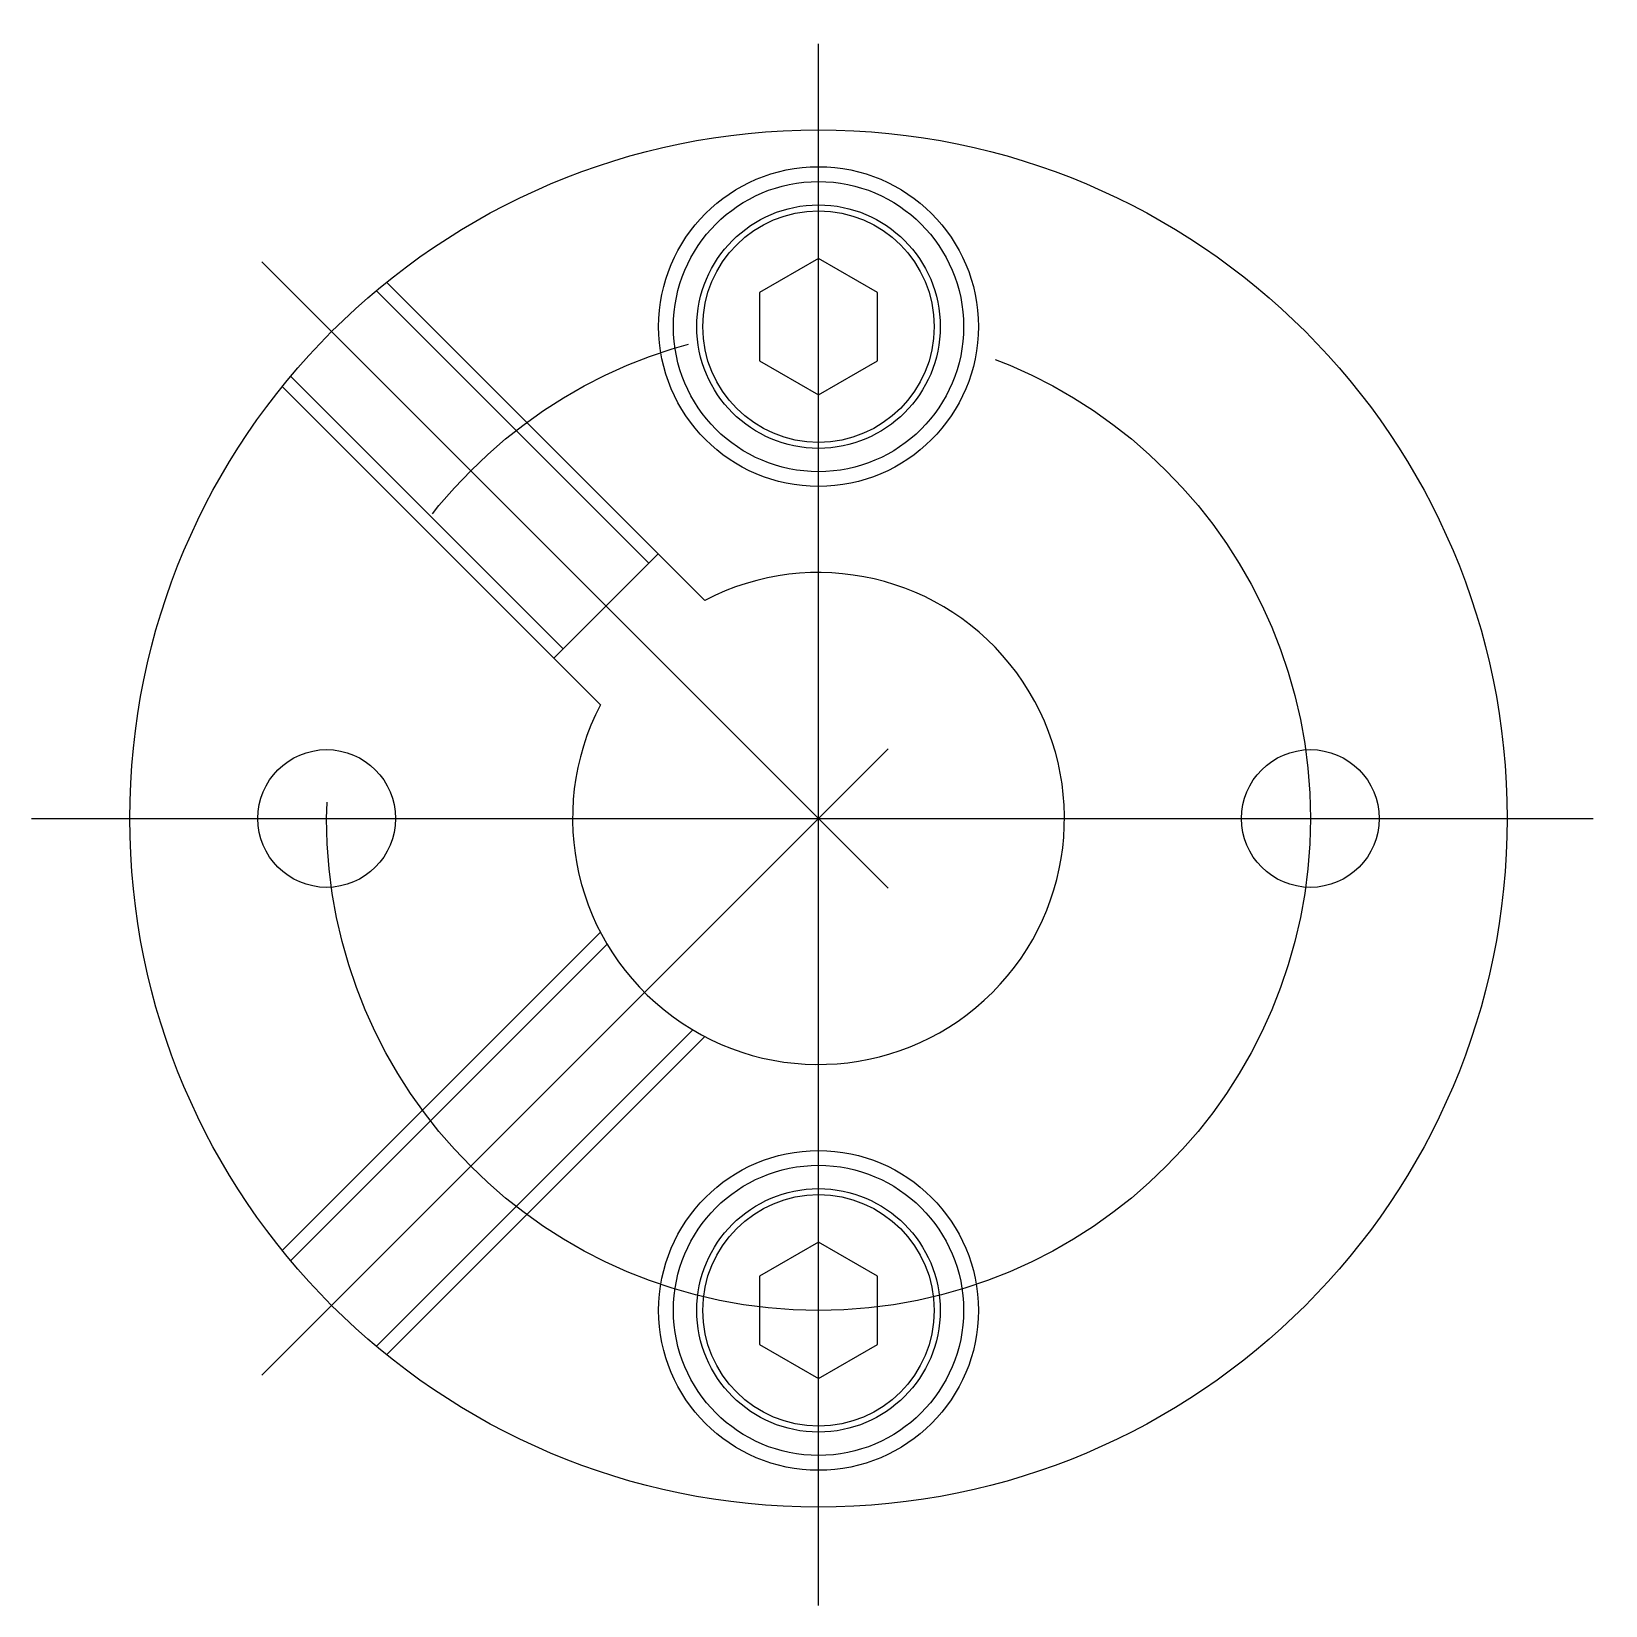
# Model space of a CAD drawing. Extents: x -16 to 111, y -29 to 16.
# Drawn here: x 78.59 to 110.59, y -16 to 16 of the extents above; entities that cross this region are included whole.
import ezdxf

# ---------------------------------------------------------------- set-up
doc = ezdxf.new("R2010")
doc.units = 0
doc.linetypes.add('CENTER', pattern=[50.8, 31.75, -6.35, 6.35, -6.35])
doc.linetypes.add('DASHED', pattern=[19.05, 12.7, -6.35])
doc.layers.get('0').update_dxf_attribs({"linetype": 'CONTINUOUS'})
doc.layers.add('CENTER', color=1, linetype='CENTER')

msp = doc.modelspace()

# ---------------------------------------------------------------- linework, layer by layer
at = {"color": 7, "linetype": 'CONTINUOUS'}
for p, q in [((94.588, 11.386), (93.388, 10.693)), ((95.788, 10.693), (94.588, 11.386)), ((93.388, 10.693), (93.388, 9.307)), ((95.788, 9.307), (95.788, 10.693)), ((93.388, 9.307), (94.588, 8.614)), ((94.588, 8.614), (95.788, 9.307)), ((91.329, 5.38), (89.208, 3.258)), ((91.329, 5.38), (92.276, 4.433)), ((89.208, 3.258), (90.154, 2.312)), ((94.588, -8.614), (93.388, -9.307)), ((95.788, -9.307), (94.588, -8.614)), ((93.388, -9.307), (93.388, -10.693)), ((95.788, -10.693), (95.788, -9.307)), ((93.388, -10.693), (94.588, -11.386)), ((94.588, -11.386), (95.788, -10.693))]:
    msp.add_line(p, q, dxfattribs=at)
at = {"color": 3, "linetype": 'DASHED'}
for p, q in [((91.329, 5.38), (85.806, 10.903)), ((91.138, 5.188), (85.596, 10.731)), ((89.399, 3.45), (83.857, 8.992)), ((89.208, 3.258), (83.685, 8.782)), ((90.154, -2.312), (83.685, -8.782)), ((90.291, -2.558), (83.857, -8.992)), ((92.03, -4.296), (85.596, -10.731)), ((92.276, -4.433), (85.806, -10.903))]:
    msp.add_line(p, q, dxfattribs=at)
at = {"color": 7, "linetype": 'CONTINUOUS'}
for centre, radius in [((94.588, 0), 14), ((94.588, 10), 3.25), ((94.588, 10), 2.95), ((94.588, 10), 2.475), ((94.588, 10), 2.353), ((84.588, 0), 1.4), ((104.588, 0), 1.4), ((94.588, -10), 3.25), ((94.588, -10), 2.95), ((94.588, -10), 2.475), ((94.588, -10), 2.353)]:
    msp.add_circle(centre, radius, dxfattribs=at)
msp.add_arc((94.588, 0), 5, 152.4576, 117.5424, dxfattribs=at)
at = {"layer": 'CENTER', "color": 1, "linetype": 'CENTER'}
for p, q in [((94.588, -16), (94.588, 16)), ((96.002, -1.414), (83.274, 11.314)), ((96.002, 1.414), (83.274, -11.314)), ((78.588, 0), (110.588, 0))]:
    msp.add_line(p, q, dxfattribs=at)
msp.add_circle((94.588, 0), 10, dxfattribs=at)

doc.saveas('drawing.dxf')
